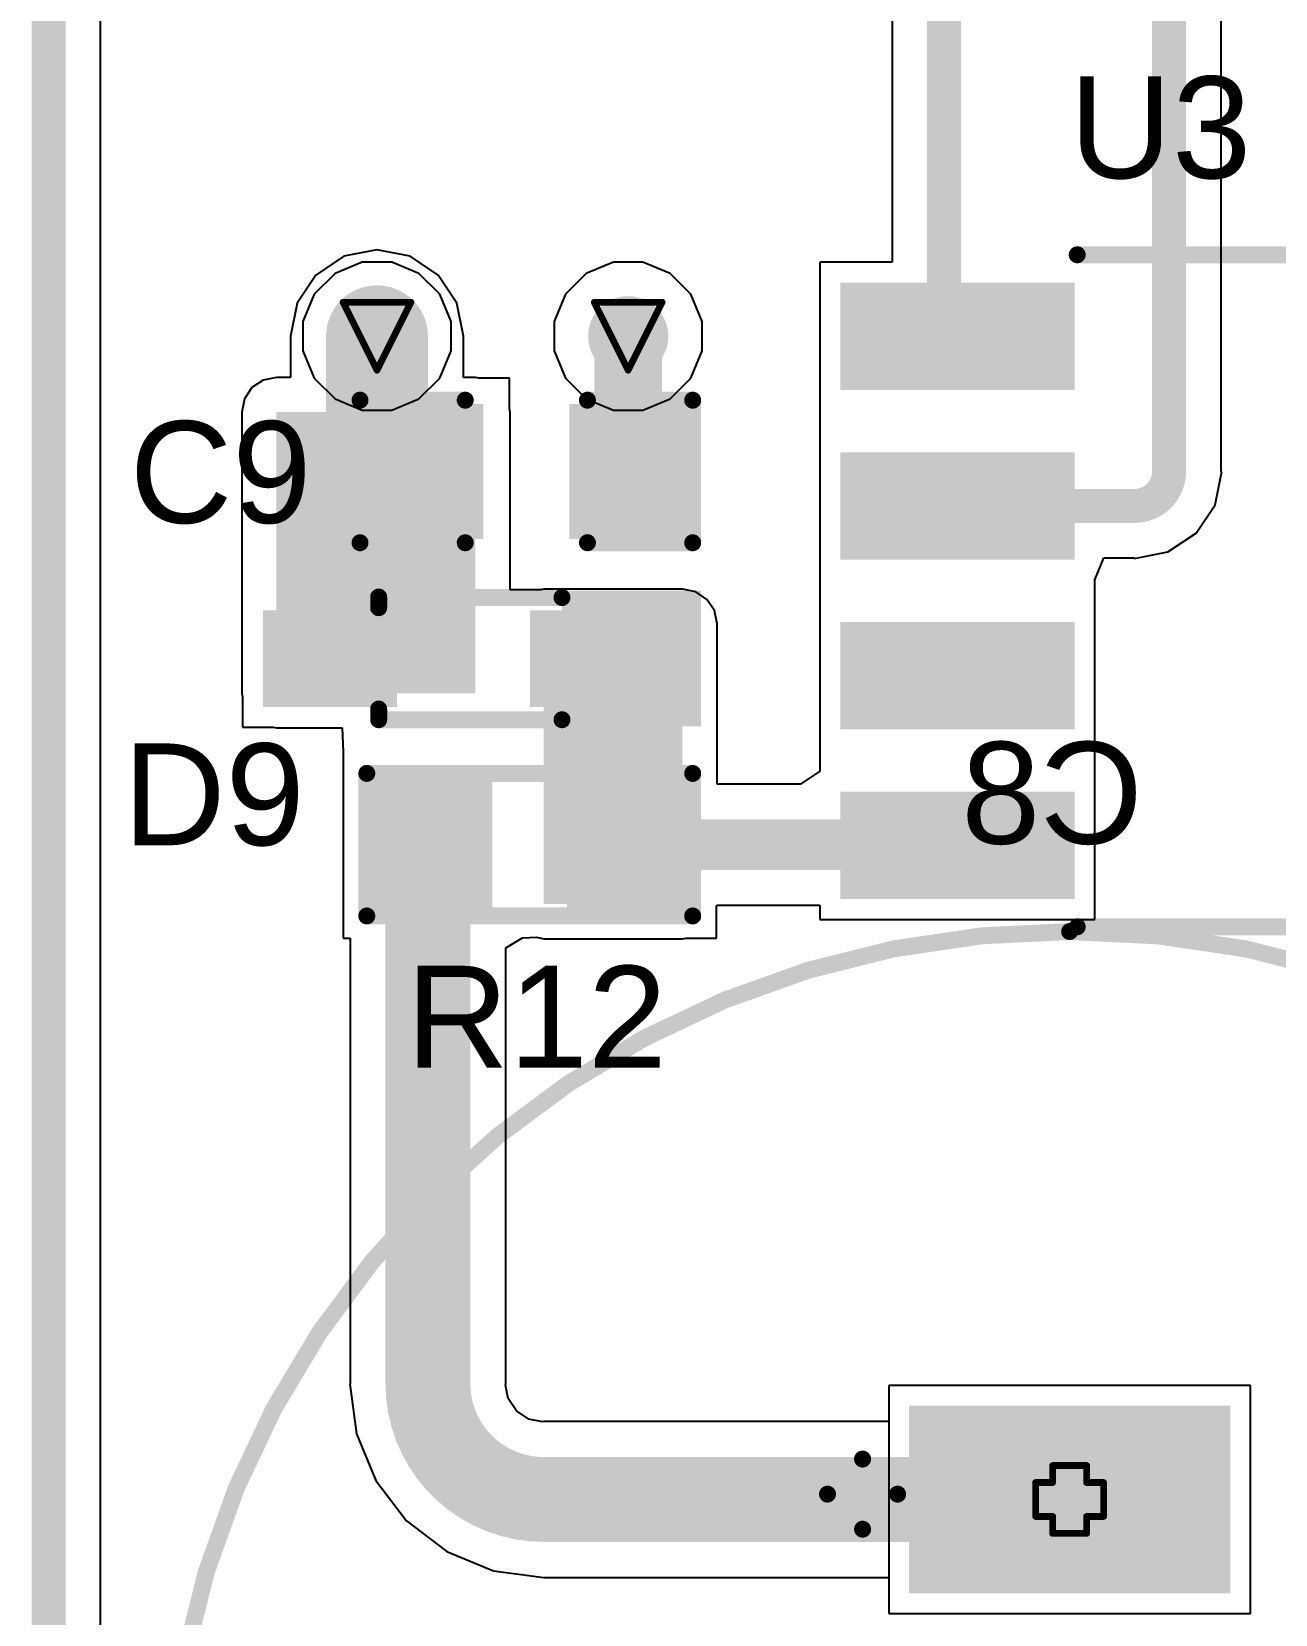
# Model space of a CAD drawing. Header units: inches. Extents: x 0 to 12.2, y 0 to 7.
# Drawn here: x -0.005 to 0.3614, y 1.5449 to 2.0112 of the extents above; entities that cross this region are included whole.
import ezdxf

# ---------------------------------------------------------------- set-up
doc = ezdxf.new("R2010")
doc.units = ezdxf.units.IN
doc.header["$MEASUREMENT"] = 0
for name, color, linetype in [('Board Outline', 216, 'Continuous'), ('Bottom Layer', 5, 'Continuous'), ('Bottom Overlay', 54, 'Continuous'), ('Bottom Solder', 6, 'Continuous'), ('Drill Drawing', 1, 'Continuous'), ('Layer 1', 16, 'Continuous'), ('Layer 2', 76, 'Continuous'), ('Multi-Layer', 9, 'Continuous'), ('Pad Holes', 156, 'Continuous'), ('Top Layer', 1, 'Continuous'), ('Top Overlay', 2, 'Continuous'), ('Top Paste', 8, 'Continuous'), ('Top Solder', 216, 'Continuous'), ('Via Holes', 16, 'Continuous')]:
    doc.layers.add(name, color=color, linetype=linetype)
doc.styles.add('Arial', font='', dxfattribs={"height": 0.2})
doc.styles.get('Arial').set_extended_font_data('Arial')

# ---------------------------------------------------------------- blocks, each defined once
blk = doc.blocks.new('SOIC_8_0_154___3_90___W______26')
at = {"layer": 'Top Layer'}
for points in [[(-0.13681, 0.06319), (-0.13681, 0.08681), (-0.07579, 0.08681), (-0.07579, 0.06319)], [(0.07579, 0.06319), (0.07579, 0.08681), (0.13681, 0.08681), (0.13681, 0.06319)], [(-0.13681, 0.01319), (-0.13681, 0.03681), (-0.07579, 0.03681), (-0.07579, 0.01319)], [(0.07579, 0.01319), (0.07579, 0.03681), (0.13681, 0.03681), (0.13681, 0.01319)], [(-0.13681, -0.03681), (-0.13681, -0.01319), (-0.07579, -0.01319), (-0.07579, -0.03681)], [(0.07579, -0.03681), (0.07579, -0.01319), (0.13681, -0.01319), (0.13681, -0.03681)], [(-0.13681, -0.08681), (-0.13681, -0.06319), (-0.07579, -0.06319), (-0.07579, -0.08681)], [(0.07579, -0.08681), (0.07579, -0.06319), (0.13681, -0.06319), (0.13681, -0.08681)]]:
    blk.add_hatch(color=1, dxfattribs=at).paths.add_polyline_path(points)
at = {"layer": 'Top Overlay'}
blk.add_hatch(color=2, dxfattribs=at).paths.add_polyline_path([(-0.07237, 0.064), (-0.05837, 0.064), (-0.05837, 0.087), (-0.07237, 0.087)])
at = {"layer": 'Top Paste'}
for points in [[(-0.13681, 0.06319), (-0.13681, 0.08681), (-0.07579, 0.08681), (-0.07579, 0.06319)], [(0.07579, 0.06319), (0.07579, 0.08681), (0.13681, 0.08681), (0.13681, 0.06319)], [(-0.13681, 0.01319), (-0.13681, 0.03681), (-0.07579, 0.03681), (-0.07579, 0.01319)], [(0.07579, 0.01319), (0.07579, 0.03681), (0.13681, 0.03681), (0.13681, 0.01319)], [(-0.13681, -0.03681), (-0.13681, -0.01319), (-0.07579, -0.01319), (-0.07579, -0.03681)], [(0.07579, -0.03681), (0.07579, -0.01319), (0.13681, -0.01319), (0.13681, -0.03681)], [(-0.13681, -0.08681), (-0.13681, -0.06319), (-0.07579, -0.06319), (-0.07579, -0.08681)], [(0.07579, -0.08681), (0.07579, -0.06319), (0.13681, -0.06319), (0.13681, -0.08681)]]:
    blk.add_hatch(color=8, dxfattribs=at).paths.add_polyline_path(points)
at = {"layer": 'Top Solder'}
for points in [[(-0.14081, 0.05919), (-0.14081, 0.09081), (-0.07179, 0.09081), (-0.07179, 0.05919)], [(0.07179, 0.05919), (0.07179, 0.09081), (0.14081, 0.09081), (0.14081, 0.05919)], [(-0.14081, 0.00919), (-0.14081, 0.04081), (-0.07179, 0.04081), (-0.07179, 0.00919)], [(0.07179, 0.00919), (0.07179, 0.04081), (0.14081, 0.04081), (0.14081, 0.00919)], [(-0.14081, -0.04081), (-0.14081, -0.00919), (-0.07179, -0.00919), (-0.07179, -0.04081)], [(0.07179, -0.04081), (0.07179, -0.00919), (0.14081, -0.00919), (0.14081, -0.04081)], [(-0.14081, -0.09081), (-0.14081, -0.05919), (-0.07179, -0.05919), (-0.07179, -0.09081)], [(0.07179, -0.09081), (0.07179, -0.05919), (0.14081, -0.05919), (0.14081, -0.09081)]]:
    blk.add_hatch(color=216, dxfattribs=at).paths.add_polyline_path(points)
at = {"layer": 'Top Overlay'}
for points in [[(0.071, 0.099, 0.005, 0.005, 0), (-0.072, 0.099, 0.005, 0.005, 0)], [(-0.14437, 0.076, 0.005, 0.005, 0), (-0.14937, 0.081, 0.005, 0.005, 0)], [(-0.14937, 0.071, 0.005, 0.005, 0), (-0.14937, 0.081, 0.005, 0.005, 0)], [(-0.14437, 0.076, 0.005, 0.005, 0), (-0.14937, 0.071, 0.005, 0.005, 0)], [(0.071, -0.099, 0.005, 0.005, 0), (-0.072, -0.099, 0.005, 0.005, 0)]]:
    blk.add_lwpolyline(points, format="xyseb", dxfattribs=at)
for points in [[(-0.07325, 0.099, 0.0025, 0.0025, 1), (-0.07075, 0.099, 0.0025, 0.0025, 1)], [(0.06975, 0.099, 0.0025, 0.0025, 1), (0.07225, 0.099, 0.0025, 0.0025, 1)], [(-0.15062, 0.081, 0.0025, 0.0025, 1), (-0.14812, 0.081, 0.0025, 0.0025, 1)], [(-0.15062, 0.081, 0.0025, 0.0025, 1), (-0.14812, 0.081, 0.0025, 0.0025, 1)], [(-0.14562, 0.076, 0.0025, 0.0025, 1), (-0.14312, 0.076, 0.0025, 0.0025, 1)], [(-0.14562, 0.076, 0.0025, 0.0025, 1), (-0.14312, 0.076, 0.0025, 0.0025, 1)], [(-0.15062, 0.071, 0.0025, 0.0025, 1), (-0.14812, 0.071, 0.0025, 0.0025, 1)], [(-0.15062, 0.071, 0.0025, 0.0025, 1), (-0.14812, 0.071, 0.0025, 0.0025, 1)], [(-0.07325, -0.099, 0.0025, 0.0025, 1), (-0.07075, -0.099, 0.0025, 0.0025, 1)], [(0.06975, -0.099, 0.0025, 0.0025, 1), (0.07225, -0.099, 0.0025, 0.0025, 1)]]:
    blk.add_lwpolyline(points, format="xyseb", close=True, dxfattribs=at)
blk = doc.blocks.new('R___0603_152')
at = {"layer": 'Top Layer'}
for points in [[(-0.015, 0.0175), (-0.015, -0.0175), (-0.045, -0.0175), (-0.045, 0.0175)], [(0.045, 0.0175), (0.045, -0.0175), (0.015, -0.0175), (0.015, 0.0175)]]:
    blk.add_hatch(color=1, dxfattribs=at).paths.add_polyline_path(points)
at = {"layer": 'Top Paste'}
for points in [[(-0.015, 0.0175), (-0.015, -0.0175), (-0.045, -0.0175), (-0.045, 0.0175)], [(0.045, 0.0175), (0.045, -0.0175), (0.015, -0.0175), (0.015, 0.0175)]]:
    blk.add_hatch(color=8, dxfattribs=at).paths.add_polyline_path(points)
at = {"layer": 'Top Solder'}
for points in [[(-0.011, 0.0215), (-0.011, -0.0215), (-0.049, -0.0215), (-0.049, 0.0215)], [(0.049, 0.0215), (0.049, -0.0215), (0.011, -0.0215), (0.011, 0.0215)]]:
    blk.add_hatch(color=216, dxfattribs=at).paths.add_polyline_path(points)
at = {"layer": 'Top Overlay'}
for points in [[(-0.048, 0.021, 0.005, 0.005, 0), (-0.048, -0.021, 0.005, 0.005, 0)], [(0.048, 0.021, 0.005, 0.005, 0), (-0.048, 0.021, 0.005, 0.005, 0)], [(0.048, 0.021, 0.005, 0.005, 0), (0.048, -0.021, 0.005, 0.005, 0)], [(0.048, -0.021, 0.005, 0.005, 0), (-0.048, -0.021, 0.005, 0.005, 0)]]:
    blk.add_lwpolyline(points, format="xyseb", dxfattribs=at)
for points in [[(-0.04925, 0.021, 0.0025, 0.0025, 1), (-0.04675, 0.021, 0.0025, 0.0025, 1)], [(-0.04925, 0.021, 0.0025, 0.0025, 1), (-0.04675, 0.021, 0.0025, 0.0025, 1)], [(0.04675, 0.021, 0.0025, 0.0025, 1), (0.04925, 0.021, 0.0025, 0.0025, 1)], [(0.04675, 0.021, 0.0025, 0.0025, 1), (0.04925, 0.021, 0.0025, 0.0025, 1)], [(-0.04925, -0.021, 0.0025, 0.0025, 1), (-0.04675, -0.021, 0.0025, 0.0025, 1)], [(-0.04925, -0.021, 0.0025, 0.0025, 1), (-0.04675, -0.021, 0.0025, 0.0025, 1)], [(0.04675, -0.021, 0.0025, 0.0025, 1), (0.04925, -0.021, 0.0025, 0.0025, 1)], [(0.04675, -0.021, 0.0025, 0.0025, 1), (0.04925, -0.021, 0.0025, 0.0025, 1)]]:
    blk.add_lwpolyline(points, format="xyseb", close=True, dxfattribs=at)
blk = doc.blocks.new('SOD_523F_200')
at = {"layer": 'Top Layer'}
for points in [[(-0.05512, 0.01024), (-0.02362, 0.01024), (-0.02362, -0.01024), (-0.05512, -0.01024)], [(0.02362, 0.01024), (0.05512, 0.01024), (0.05512, -0.01024), (0.02362, -0.01024)]]:
    blk.add_hatch(color=1, dxfattribs=at).paths.add_polyline_path(points)
at = {"layer": 'Top Overlay'}
for points in [[(0.029, 0.013), (0.07, 0.013), (0.07, 0.02), (0.029, 0.02)], [(0.059, -0.015), (0.07, -0.015), (0.07, 0.014), (0.059, 0.014)], [(0.029, -0.02), (0.07, -0.02), (0.07, -0.013), (0.029, -0.013)]]:
    blk.add_hatch(color=2, dxfattribs=at).paths.add_polyline_path(points)
at = {"layer": 'Top Paste'}
for points in [[(-0.05512, 0.01024), (-0.02362, 0.01024), (-0.02362, -0.01024), (-0.05512, -0.01024)], [(0.02362, 0.01024), (0.05512, 0.01024), (0.05512, -0.01024), (0.02362, -0.01024)]]:
    blk.add_hatch(color=8, dxfattribs=at).paths.add_polyline_path(points)
at = {"layer": 'Top Solder'}
for points in [[(-0.05912, 0.01424), (-0.01962, 0.01424), (-0.01962, -0.01424), (-0.05912, -0.01424)], [(0.01962, 0.01424), (0.05912, 0.01424), (0.05912, -0.01424), (0.01962, -0.01424)]]:
    blk.add_hatch(color=216, dxfattribs=at).paths.add_polyline_path(points)
at = {"layer": 'Top Overlay'}
for points in [[(-0.025, 0.015, 0.005, 0.005, 0), (-0.025, 0.01815, 0.005, 0.005, 0)], [(-0.025, 0.018, 0.005, 0.005, 0), (0.029, 0.018, 0.005, 0.005, 0)], [(-0.025, -0.018, 0.005, 0.005, 0), (-0.025, -0.01485, 0.005, 0.005, 0)], [(-0.025, -0.018, 0.005, 0.005, 0), (0.029, -0.018, 0.005, 0.005, 0)]]:
    blk.add_lwpolyline(points, format="xyseb", dxfattribs=at)
for points in [[(-0.02625, 0.01815, 0.0025, 0.0025, 1), (-0.02375, 0.01815, 0.0025, 0.0025, 1)], [(-0.02625, 0.018, 0.0025, 0.0025, 1), (-0.02375, 0.018, 0.0025, 0.0025, 1)], [(0.02775, 0.018, 0.0025, 0.0025, 1), (0.03025, 0.018, 0.0025, 0.0025, 1)], [(-0.02625, 0.015, 0.0025, 0.0025, 1), (-0.02375, 0.015, 0.0025, 0.0025, 1)], [(-0.02625, -0.01485, 0.0025, 0.0025, 1), (-0.02375, -0.01485, 0.0025, 0.0025, 1)], [(-0.02625, -0.018, 0.0025, 0.0025, 1), (-0.02375, -0.018, 0.0025, 0.0025, 1)], [(-0.02625, -0.018, 0.0025, 0.0025, 1), (-0.02375, -0.018, 0.0025, 0.0025, 1)], [(0.02775, -0.018, 0.0025, 0.0025, 1), (0.03025, -0.018, 0.0025, 0.0025, 1)]]:
    blk.add_lwpolyline(points, format="xyseb", close=True, dxfattribs=at)
blk = doc.blocks.new('C___0603_345')
at = {"layer": 'Top Layer'}
for points in [[(-0.015, 0.0175), (-0.015, -0.0175), (-0.045, -0.0175), (-0.045, 0.0175)], [(0.045, 0.0175), (0.045, -0.0175), (0.015, -0.0175), (0.015, 0.0175)]]:
    blk.add_hatch(color=1, dxfattribs=at).paths.add_polyline_path(points)
at = {"layer": 'Top Paste'}
for points in [[(-0.015, 0.0175), (-0.015, -0.0175), (-0.045, -0.0175), (-0.045, 0.0175)], [(0.045, 0.0175), (0.045, -0.0175), (0.015, -0.0175), (0.015, 0.0175)]]:
    blk.add_hatch(color=8, dxfattribs=at).paths.add_polyline_path(points)
at = {"layer": 'Top Solder'}
for points in [[(-0.01264, 0.01986), (-0.01264, -0.01986), (-0.04736, -0.01986), (-0.04736, 0.01986)], [(0.04736, 0.01986), (0.04736, -0.01986), (0.01264, -0.01986), (0.01264, 0.01986)]]:
    blk.add_hatch(color=216, dxfattribs=at).paths.add_polyline_path(points)
at = {"layer": 'Top Overlay'}
for points in [[(-0.049, 0.021, 0.005, 0.005, 0), (-0.049, -0.021, 0.005, 0.005, 0)], [(-0.018, 0.021, 0.005, 0.005, 0), (-0.049, 0.021, 0.005, 0.005, 0)], [(0.049, 0.021, 0.005, 0.005, 0), (0.018, 0.021, 0.005, 0.005, 0)], [(0.049, 0.021, 0.005, 0.005, 0), (0.049, -0.021, 0.005, 0.005, 0)], [(-0.018, -0.021, 0.005, 0.005, 0), (-0.049, -0.021, 0.005, 0.005, 0)], [(0.049, -0.021, 0.005, 0.005, 0), (0.018, -0.021, 0.005, 0.005, 0)]]:
    blk.add_lwpolyline(points, format="xyseb", dxfattribs=at)
for points in [[(-0.05025, 0.021, 0.0025, 0.0025, 1), (-0.04775, 0.021, 0.0025, 0.0025, 1)], [(-0.05025, 0.021, 0.0025, 0.0025, 1), (-0.04775, 0.021, 0.0025, 0.0025, 1)], [(-0.01925, 0.021, 0.0025, 0.0025, 1), (-0.01675, 0.021, 0.0025, 0.0025, 1)], [(0.01675, 0.021, 0.0025, 0.0025, 1), (0.01925, 0.021, 0.0025, 0.0025, 1)], [(0.04775, 0.021, 0.0025, 0.0025, 1), (0.05025, 0.021, 0.0025, 0.0025, 1)], [(0.04775, 0.021, 0.0025, 0.0025, 1), (0.05025, 0.021, 0.0025, 0.0025, 1)], [(-0.05025, -0.021, 0.0025, 0.0025, 1), (-0.04775, -0.021, 0.0025, 0.0025, 1)], [(-0.05025, -0.021, 0.0025, 0.0025, 1), (-0.04775, -0.021, 0.0025, 0.0025, 1)], [(-0.01925, -0.021, 0.0025, 0.0025, 1), (-0.01675, -0.021, 0.0025, 0.0025, 1)], [(0.01675, -0.021, 0.0025, 0.0025, 1), (0.01925, -0.021, 0.0025, 0.0025, 1)], [(0.04775, -0.021, 0.0025, 0.0025, 1), (0.05025, -0.021, 0.0025, 0.0025, 1)], [(0.04775, -0.021, 0.0025, 0.0025, 1), (0.05025, -0.021, 0.0025, 0.0025, 1)]]:
    blk.add_lwpolyline(points, format="xyseb", close=True, dxfattribs=at)
blk = doc.blocks.new('SC_EB_5R5_474_M_B_346')
at = {"layer": 'Bottom Layer'}
blk.add_hatch(color=5, dxfattribs=at).paths.add_polyline_path([(-0.12205, 0.04331), (-0.0748, 0.04331), (-0.0748, -0.04331), (-0.12205, -0.04331)])
at = {"layer": 'Bottom Solder'}
blk.add_hatch(color=6, dxfattribs=at).paths.add_polyline_path([(-0.12605, 0.04731), (-0.0708, 0.04731), (-0.0708, -0.04731), (-0.12605, -0.04731)])
at = {"layer": 'Layer 1'}
blk.add_hatch(color=16, dxfattribs=at).paths.add_polyline_path([(-0.12205, 0.04331), (-0.0748, 0.04331), (-0.0748, -0.04331), (-0.12205, -0.04331)])
at = {"layer": 'Layer 2'}
blk.add_hatch(color=76, dxfattribs=at).paths.add_polyline_path([(-0.12205, 0.04331), (-0.0748, 0.04331), (-0.0748, -0.04331), (-0.12205, -0.04331)])
at = {"layer": 'Multi-Layer'}
blk.add_hatch(color=9, dxfattribs=at).paths.add_polyline_path([(-0.12205, 0.04331), (-0.0748, 0.04331), (-0.0748, -0.04331), (-0.12205, -0.04331)])
at = {"layer": 'Pad Holes'}
blk.add_hatch(color=7, dxfattribs=at).paths.add_polyline_path([(-0.08661, 0.02756), (-0.08661, -0.02756), (-0.11024, -0.02756), (-0.11024, 0.02756)])
at = {"layer": 'Top Layer'}
blk.add_hatch(color=1, dxfattribs=at).paths.add_polyline_path([(-0.12205, 0.04331), (-0.0748, 0.04331), (-0.0748, -0.04331), (-0.12205, -0.04331)])
at = {"layer": 'Top Solder'}
blk.add_hatch(color=216, dxfattribs=at).paths.add_polyline_path([(-0.12605, 0.04731), (-0.0708, 0.04731), (-0.0708, -0.04731), (-0.12605, -0.04731)])
at = {"layer": 'Bottom Overlay'}
for points in [[(0.26575, 0, 0.005, 0.005, 1), (-0.26575, 0, 0.005, 0.005, 1)], [(-0.267, 0, 0.0025, 0.0025, 1), (-0.2645, 0, 0.0025, 0.0025, 1)], [(-0.10125, -0.05067, 0.0025, 0.0025, 1), (-0.09875, -0.05067, 0.0025, 0.0025, 1)], [(-0.11158, -0.061, 0.0025, 0.0025, 1), (-0.10908, -0.061, 0.0025, 0.0025, 1)], [(-0.09092, -0.061, 0.0025, 0.0025, 1), (-0.08842, -0.061, 0.0025, 0.0025, 1)], [(-0.10125, -0.07133, 0.0025, 0.0025, 1), (-0.09875, -0.07133, 0.0025, 0.0025, 1)]]:
    blk.add_lwpolyline(points, format="xyseb", close=True, dxfattribs=at)
for points in [[(-0.1, -0.07133, 0.005, 0.005, 0), (-0.1, -0.05067, 0.005, 0.005, 0)], [(-0.08967, -0.061, 0.005, 0.005, 0), (-0.11033, -0.061, 0.005, 0.005, 0)]]:
    blk.add_lwpolyline(points, format="xyseb", dxfattribs=at)

msp = doc.modelspace()

# ---------------------------------------------------------------- hatches: boundary and pattern name
at = {"layer": 'Bottom Layer'}
h = msp.add_hatch(color=5, dxfattribs=at)
edge = h.paths.add_edge_path()
edge.add_arc((0.09673, 1.92146), 0.01181, 0, 360)
h = msp.add_hatch(color=5, dxfattribs=at)
edge = h.paths.add_edge_path()
edge.add_arc((0.17073, 1.92146), 0.01181, 0, 360)
at = {"layer": 'Layer 1'}
h = msp.add_hatch(color=16, dxfattribs=at)
edge = h.paths.add_edge_path()
edge.add_arc((0.09673, 1.92146), 0.01181, 0, 360)
h = msp.add_hatch(color=16, dxfattribs=at)
edge = h.paths.add_edge_path()
edge.add_arc((0.17073, 1.92146), 0.01181, 0, 360)
at = {"layer": 'Layer 2'}
h = msp.add_hatch(color=76, dxfattribs=at)
edge = h.paths.add_edge_path()
edge.add_arc((0.09673, 1.92146), 0.01181, 0, 360)
h = msp.add_hatch(color=76, dxfattribs=at)
edge = h.paths.add_edge_path()
edge.add_arc((0.17073, 1.92146), 0.01181, 0, 360)
at = {"layer": 'Top Layer'}
h = msp.add_hatch(color=1, dxfattribs=at)
edge = h.paths.add_edge_path()
edge.add_arc((0.09673, 1.92146), 0.01181, 0, 360)
h = msp.add_hatch(color=1, dxfattribs=at)
edge = h.paths.add_edge_path()
edge.add_arc((0.17073, 1.92146), 0.01181, 0, 360)
for points in [[(0.06711, 1.81624), (0.12573, 1.81624), (0.12573, 1.89912), (0.06711, 1.89912)], [(0.14585, 1.75416), (0.18673, 1.75416), (0.18673, 1.83671), (0.14585, 1.83671)]]:
    msp.add_hatch(color=1, dxfattribs=at).paths.add_polyline_path(points)
at = {"layer": 'Via Holes'}
h = msp.add_hatch(color=7, dxfattribs=at)
edge = h.paths.add_edge_path()
edge.add_arc((0.09673, 1.92146), 0.00591, 0, 360)
h = msp.add_hatch(color=7, dxfattribs=at)
edge = h.paths.add_edge_path()
edge.add_arc((0.17073, 1.92146), 0.00591, 0, 360)

# ---------------------------------------------------------------- linework, layer by layer
at = {"layer": 'Board Outline'}
msp.add_lwpolyline([(0, 0, 0.01, 0.01, 0), (0, 4.72441, 0.01, 0.01, 0)], format="xyseb", dxfattribs=at)
at = {"layer": 'Bottom Layer'}
for p, q in [((0.01529, 0.16319), (0.01529, 4.56122)), ((0.08438, 1.93995), (0.07824, 1.93381)), ((0.09239, 1.94327), (0.08438, 1.93995)), ((0.10107, 1.94327), (0.09239, 1.94327)), ((0.10909, 1.93995), (0.10107, 1.94327)), ((0.11522, 1.93381), (0.10909, 1.93995)), ((0.07824, 1.93381), (0.07492, 1.9258)), ((0.11854, 1.9258), (0.11522, 1.93381)), ((0.07492, 1.9258), (0.07492, 1.91712)), ((0.11854, 1.91712), (0.11854, 1.9258)), ((0.07492, 1.91712), (0.07824, 1.9091)), ((0.11522, 1.9091), (0.11854, 1.91712)), ((0.07824, 1.9091), (0.08438, 1.90297)), ((0.10909, 1.90297), (0.11522, 1.9091)), ((0.08438, 1.90297), (0.09239, 1.89965)), ((0.10107, 1.89965), (0.10909, 1.90297)), ((0.09239, 1.89965), (0.10107, 1.89965)), ((0.35409, 1.61236), (0.24747, 1.61236)), ((0.24747, 1.61236), (0.24747, 1.54512)), ((0.35409, 1.54512), (0.35409, 1.61236)), ((0.24747, 1.54512), (0.35409, 1.54512))]:
    msp.add_line(p, q, dxfattribs=at)
at = {"layer": 'Drill Drawing'}
for points in [[(0.08673, 1.93146, 0.002, 0.002, 0), (0.10673, 1.93146, 0.002, 0.002, 0)], [(0.08673, 1.93146, 0.002, 0.002, 0), (0.09673, 1.91146, 0.002, 0.002, 0)], [(0.09673, 1.91146, 0.002, 0.002, 0), (0.10673, 1.93146, 0.002, 0.002, 0)], [(0.16073, 1.93146, 0.002, 0.002, 0), (0.18073, 1.93146, 0.002, 0.002, 0)], [(0.16073, 1.93146, 0.002, 0.002, 0), (0.17073, 1.91146, 0.002, 0.002, 0)], [(0.17073, 1.91146, 0.002, 0.002, 0), (0.18073, 1.93146, 0.002, 0.002, 0)], [(0.29578, 1.58374, 0.002, 0.002, 0), (0.29578, 1.58874, 0.002, 0.002, 0)], [(0.29578, 1.58874, 0.002, 0.002, 0), (0.30578, 1.58874, 0.002, 0.002, 0)], [(0.30578, 1.58374, 0.002, 0.002, 0), (0.30578, 1.58874, 0.002, 0.002, 0)], [(0.29078, 1.57374, 0.002, 0.002, 0), (0.29078, 1.58374, 0.002, 0.002, 0)], [(0.29078, 1.58374, 0.002, 0.002, 0), (0.29578, 1.58374, 0.002, 0.002, 0)], [(0.30578, 1.58374, 0.002, 0.002, 0), (0.31078, 1.58374, 0.002, 0.002, 0)], [(0.31078, 1.57374, 0.002, 0.002, 0), (0.31078, 1.58374, 0.002, 0.002, 0)], [(0.29078, 1.57374, 0.002, 0.002, 0), (0.29578, 1.57374, 0.002, 0.002, 0)], [(0.29578, 1.56874, 0.002, 0.002, 0), (0.29578, 1.57374, 0.002, 0.002, 0)], [(0.30578, 1.57374, 0.002, 0.002, 0), (0.31078, 1.57374, 0.002, 0.002, 0)], [(0.30578, 1.56874, 0.002, 0.002, 0), (0.30578, 1.57374, 0.002, 0.002, 0)], [(0.29578, 1.56874, 0.002, 0.002, 0), (0.30578, 1.56874, 0.002, 0.002, 0)]]:
    msp.add_lwpolyline(points, format="xyseb", dxfattribs=at)
for points in [[(0.08623, 1.93146, 0.001, 0.001, 1), (0.08723, 1.93146, 0.001, 0.001, 1)], [(0.08623, 1.93146, 0.001, 0.001, 1), (0.08723, 1.93146, 0.001, 0.001, 1)], [(0.10623, 1.93146, 0.001, 0.001, 1), (0.10723, 1.93146, 0.001, 0.001, 1)], [(0.10623, 1.93146, 0.001, 0.001, 1), (0.10723, 1.93146, 0.001, 0.001, 1)], [(0.16023, 1.93146, 0.001, 0.001, 1), (0.16123, 1.93146, 0.001, 0.001, 1)], [(0.16023, 1.93146, 0.001, 0.001, 1), (0.16123, 1.93146, 0.001, 0.001, 1)], [(0.18023, 1.93146, 0.001, 0.001, 1), (0.18123, 1.93146, 0.001, 0.001, 1)], [(0.18023, 1.93146, 0.001, 0.001, 1), (0.18123, 1.93146, 0.001, 0.001, 1)], [(0.09623, 1.91146, 0.001, 0.001, 1), (0.09723, 1.91146, 0.001, 0.001, 1)], [(0.09623, 1.91146, 0.001, 0.001, 1), (0.09723, 1.91146, 0.001, 0.001, 1)], [(0.17023, 1.91146, 0.001, 0.001, 1), (0.17123, 1.91146, 0.001, 0.001, 1)], [(0.17023, 1.91146, 0.001, 0.001, 1), (0.17123, 1.91146, 0.001, 0.001, 1)], [(0.29528, 1.58874, 0.001, 0.001, 1), (0.29628, 1.58874, 0.001, 0.001, 1)], [(0.29528, 1.58874, 0.001, 0.001, 1), (0.29628, 1.58874, 0.001, 0.001, 1)], [(0.30528, 1.58874, 0.001, 0.001, 1), (0.30628, 1.58874, 0.001, 0.001, 1)], [(0.30528, 1.58874, 0.001, 0.001, 1), (0.30628, 1.58874, 0.001, 0.001, 1)], [(0.29028, 1.58374, 0.001, 0.001, 1), (0.29128, 1.58374, 0.001, 0.001, 1)], [(0.29028, 1.58374, 0.001, 0.001, 1), (0.29128, 1.58374, 0.001, 0.001, 1)], [(0.29528, 1.58374, 0.001, 0.001, 1), (0.29628, 1.58374, 0.001, 0.001, 1)], [(0.29528, 1.58374, 0.001, 0.001, 1), (0.29628, 1.58374, 0.001, 0.001, 1)], [(0.30528, 1.58374, 0.001, 0.001, 1), (0.30628, 1.58374, 0.001, 0.001, 1)], [(0.30528, 1.58374, 0.001, 0.001, 1), (0.30628, 1.58374, 0.001, 0.001, 1)], [(0.31028, 1.58374, 0.001, 0.001, 1), (0.31128, 1.58374, 0.001, 0.001, 1)], [(0.31028, 1.58374, 0.001, 0.001, 1), (0.31128, 1.58374, 0.001, 0.001, 1)], [(0.29028, 1.57374, 0.001, 0.001, 1), (0.29128, 1.57374, 0.001, 0.001, 1)], [(0.29028, 1.57374, 0.001, 0.001, 1), (0.29128, 1.57374, 0.001, 0.001, 1)], [(0.29528, 1.57374, 0.001, 0.001, 1), (0.29628, 1.57374, 0.001, 0.001, 1)], [(0.29528, 1.57374, 0.001, 0.001, 1), (0.29628, 1.57374, 0.001, 0.001, 1)], [(0.30528, 1.57374, 0.001, 0.001, 1), (0.30628, 1.57374, 0.001, 0.001, 1)], [(0.30528, 1.57374, 0.001, 0.001, 1), (0.30628, 1.57374, 0.001, 0.001, 1)], [(0.31028, 1.57374, 0.001, 0.001, 1), (0.31128, 1.57374, 0.001, 0.001, 1)], [(0.31028, 1.57374, 0.001, 0.001, 1), (0.31128, 1.57374, 0.001, 0.001, 1)], [(0.29528, 1.56874, 0.001, 0.001, 1), (0.29628, 1.56874, 0.001, 0.001, 1)], [(0.29528, 1.56874, 0.001, 0.001, 1), (0.29628, 1.56874, 0.001, 0.001, 1)], [(0.30528, 1.56874, 0.001, 0.001, 1), (0.30628, 1.56874, 0.001, 0.001, 1)], [(0.30528, 1.56874, 0.001, 0.001, 1), (0.30628, 1.56874, 0.001, 0.001, 1)]]:
    msp.add_lwpolyline(points, format="xyseb", close=True, dxfattribs=at)
at = {"layer": 'Layer 1'}
for p, q in [((0.01529, 0.16319), (0.01529, 4.56122)), ((0.08438, 1.93995), (0.07824, 1.93381)), ((0.09239, 1.94327), (0.08438, 1.93995)), ((0.10107, 1.94327), (0.09239, 1.94327)), ((0.10909, 1.93995), (0.10107, 1.94327)), ((0.11522, 1.93381), (0.10909, 1.93995)), ((0.07824, 1.93381), (0.07492, 1.9258)), ((0.11854, 1.9258), (0.11522, 1.93381)), ((0.07492, 1.9258), (0.07492, 1.91712)), ((0.11854, 1.91712), (0.11854, 1.9258)), ((0.07492, 1.91712), (0.07824, 1.9091)), ((0.11522, 1.9091), (0.11854, 1.91712)), ((0.07824, 1.9091), (0.08438, 1.90297)), ((0.10909, 1.90297), (0.11522, 1.9091)), ((0.08438, 1.90297), (0.09239, 1.89965)), ((0.10107, 1.89965), (0.10909, 1.90297)), ((0.09239, 1.89965), (0.10107, 1.89965)), ((0.35409, 1.61236), (0.24747, 1.61236)), ((0.24747, 1.61236), (0.24747, 1.54512)), ((0.35409, 1.54512), (0.35409, 1.61236)), ((0.24747, 1.54512), (0.35409, 1.54512))]:
    msp.add_line(p, q, dxfattribs=at)
at = {"layer": 'Layer 2'}
for p, q in [((0.01529, 0.16319), (0.01529, 3.62563)), ((0.15838, 1.93995), (0.15224, 1.93381)), ((0.16639, 1.94327), (0.15838, 1.93995)), ((0.17507, 1.94327), (0.16639, 1.94327)), ((0.18309, 1.93995), (0.17507, 1.94327)), ((0.18922, 1.93381), (0.18309, 1.93995)), ((0.15224, 1.93381), (0.14892, 1.9258)), ((0.19254, 1.9258), (0.18922, 1.93381)), ((0.14892, 1.9258), (0.14892, 1.91712)), ((0.19254, 1.91712), (0.19254, 1.9258)), ((0.14892, 1.91712), (0.15224, 1.9091)), ((0.18922, 1.9091), (0.19254, 1.91712)), ((0.15224, 1.9091), (0.15838, 1.90297)), ((0.18309, 1.90297), (0.18922, 1.9091)), ((0.15838, 1.90297), (0.16639, 1.89965)), ((0.17507, 1.89965), (0.18309, 1.90297)), ((0.16639, 1.89965), (0.17507, 1.89965)), ((0.35409, 1.61236), (0.24747, 1.61236)), ((0.24747, 1.61236), (0.24747, 1.54512)), ((0.35409, 1.54512), (0.35409, 1.61236)), ((0.24747, 1.54512), (0.35409, 1.54512))]:
    msp.add_line(p, q, dxfattribs=at)
at = {"layer": 'Top Layer'}
for p, q in [((0.01529, 0.16319), (0.01529, 4.56122)), ((0.34537, 1.88162), (0.34537, 2.08732)), ((0.24848, 2.06087), (0.24848, 1.94327)), ((0.08698, 1.94501), (0.07871, 1.93948)), ((0.09673, 1.94695), (0.08698, 1.94501)), ((0.10649, 1.94501), (0.09673, 1.94695)), ((0.11475, 1.93948), (0.10649, 1.94501)), ((0.24848, 1.94327), (0.2272, 1.94327)), ((0.2272, 1.94327), (0.2272, 1.89965)), ((0.07871, 1.93948), (0.07318, 1.93121)), ((0.12028, 1.93121), (0.11475, 1.93948)), ((0.07318, 1.93121), (0.07124, 1.92146)), ((0.12222, 1.92146), (0.12028, 1.93121)), ((0.07124, 1.92146), (0.07124, 1.90932)), ((0.12222, 1.90932), (0.12222, 1.92146)), ((0.06321, 1.90854), (0.0599, 1.90633)), ((0.06711, 1.90932), (0.06321, 1.90854)), ((0.07124, 1.90932), (0.06711, 1.90932)), ((0.12573, 1.90932), (0.12222, 1.90932)), ((0.12672, 1.90912), (0.12573, 1.90932)), ((0.13573, 1.90912), (0.12672, 1.90912)), ((0.13573, 1.90011), (0.13573, 1.90912)), ((0.05769, 1.90303), (0.05692, 1.89912)), ((0.0599, 1.90633), (0.05769, 1.90303)), ((0.05692, 1.89912), (0.05692, 1.81624)), ((0.13593, 1.89912), (0.13573, 1.90011)), ((0.13593, 1.84671), (0.13593, 1.89912)), ((0.2272, 1.89965), (0.2272, 1.89965)), ((0.2272, 1.89965), (0.2272, 1.89327)), ((0.2272, 1.89327), (0.2272, 1.89327)), ((0.2272, 1.89327), (0.2272, 1.85027)), ((0.34362, 1.8718), (0.34557, 1.88162)), ((0.34557, 1.88162), (0.34537, 1.88162)), ((0.33805, 1.86348), (0.34362, 1.8718)), ((0.32973, 1.85792), (0.33805, 1.86348)), ((0.30823, 1.84965), (0.31089, 1.85616)), ((0.31089, 1.85616), (0.31991, 1.85616)), ((0.31991, 1.85597), (0.32973, 1.85792)), ((0.31991, 1.85616), (0.31991, 1.85597)), ((0.14487, 1.84671), (0.13593, 1.84671)), ((0.14585, 1.84691), (0.14487, 1.84671)), ((0.18673, 1.84691), (0.14585, 1.84691)), ((0.19063, 1.84613), (0.18673, 1.84691)), ((0.2272, 1.85027), (0.2272, 1.84965)), ((0.2272, 1.84965), (0.2272, 1.84327)), ((0.30823, 1.84327), (0.30823, 1.84965)), ((0.19394, 1.84392), (0.19063, 1.84613)), ((0.19615, 1.84062), (0.19394, 1.84392)), ((0.2272, 1.84327), (0.2272, 1.84265)), ((0.2272, 1.84265), (0.2272, 1.80027)), ((0.30823, 1.84265), (0.30823, 1.84327)), ((0.30823, 1.80027), (0.30823, 1.84265)), ((0.19693, 1.83671), (0.19615, 1.84062)), ((0.19693, 1.7895), (0.19693, 1.83671)), ((0.05692, 1.81624), (0.05711, 1.81526)), ((0.05711, 1.81526), (0.05711, 1.80624)), ((0.05711, 1.80624), (0.06613, 1.80624)), ((0.06613, 1.80624), (0.06711, 1.80605)), ((0.06711, 1.80605), (0.08647, 1.80605)), ((0.08647, 1.80605), (0.08673, 1.79916)), ((0.2272, 1.80027), (0.2272, 1.79965)), ((0.30823, 1.79965), (0.30823, 1.80027)), ((0.08673, 1.79916), (0.08673, 1.79916)), ((0.08673, 1.79916), (0.08673, 1.74416)), ((0.2272, 1.79965), (0.2272, 1.79327)), ((0.30823, 1.79327), (0.30823, 1.79965)), ((0.2272, 1.79327), (0.22151, 1.7895)), ((0.30823, 1.79265), (0.30823, 1.79327)), ((0.30823, 1.74965), (0.30823, 1.79265)), ((0.22151, 1.7895), (0.19693, 1.7895)), ((0.19673, 1.75317), (0.19686, 1.75381)), ((0.19686, 1.75381), (0.2272, 1.75381)), ((0.2272, 1.75381), (0.2272, 1.74965)), ((0.19673, 1.74416), (0.19673, 1.75317)), ((0.2272, 1.74965), (0.30823, 1.74965)), ((0.08673, 1.74416), (0.08879, 1.74416)), ((0.08879, 1.74416), (0.08879, 1.61286)), ((0.13467, 1.74125), (0.13963, 1.74425)), ((0.13963, 1.74425), (0.14373, 1.74438)), ((0.14373, 1.74438), (0.14585, 1.74396)), ((0.14585, 1.74396), (0.18673, 1.74396)), ((0.18673, 1.74396), (0.18772, 1.74416)), ((0.18772, 1.74416), (0.19673, 1.74416)), ((0.13467, 1.61286), (0.13467, 1.74125)), ((0.08879, 1.61286), (0.08874, 1.61286)), ((0.08874, 1.61286), (0.09069, 1.59808)), ((0.13459, 1.61247), (0.13467, 1.61286)), ((0.13538, 1.60852), (0.13459, 1.61247)), ((0.35409, 1.61236), (0.24747, 1.61236)), ((0.24747, 1.61236), (0.24747, 1.60168)), ((0.35409, 1.54512), (0.35409, 1.61236)), ((0.13783, 1.60485), (0.13538, 1.60852)), ((0.14151, 1.60239), (0.13783, 1.60485)), ((0.14545, 1.6016), (0.14151, 1.60239)), ((0.14585, 1.60168), (0.14545, 1.6016)), ((0.24747, 1.60168), (0.14585, 1.60168)), ((0.09069, 1.59808), (0.09639, 1.58431)), ((0.09639, 1.58431), (0.10547, 1.57248)), ((0.10547, 1.57248), (0.1173, 1.5634)), ((0.1173, 1.5634), (0.13107, 1.5577)), ((0.13107, 1.5577), (0.14585, 1.55575)), ((0.14585, 1.55575), (0.14585, 1.5558)), ((0.14585, 1.5558), (0.24747, 1.5558)), ((0.24747, 1.5558), (0.24747, 1.54512)), ((0.24747, 1.54512), (0.35409, 1.54512))]:
    msp.add_line(p, q, dxfattribs=at)
for points in [[(0.26378, 1.9254, 0.01, 0.01, 0), (0.26378, 2.09843, 0.01, 0.01, 0)], [(0.33008, 1.88162, 0.01, 0.01, 0), (0.33008, 2.08732, 0.01, 0.01, 0)], [(0.09673, 1.88162, 0.03, 0.03, 0), (0.09673, 1.92146, 0.03, 0.03, 0)], [(0.17073, 1.88162, 0.02, 0.02, 0), (0.17073, 1.92146, 0.02, 0.02, 0)], [(0.26772, 1.92146, 0.007, 0.007, -0.414214), (0.26378, 1.9254, 0.007, 0.007, 0)], [(0.33008, 1.88162, 0.01, 0.01, -0.414214), (0.31991, 1.87146, 0.01, 0.01, 0)], [(0.26772, 1.87146, 0.01, 0.01, 0), (0.31991, 1.87146, 0.01, 0.01, 0)], [(0.15573, 1.82061, 0.015, 0.015, -0.414214), (0.1616, 1.82648, 0.015, 0.015, 0)], [(0.15573, 1.77166, 0.015, 0.015, 0), (0.15573, 1.82061, 0.015, 0.015, 0)], [(0.11173, 1.61286, 0.025, 0.025, 0), (0.11173, 1.77166, 0.025, 0.025, 0)], [(0.17173, 1.77166, 0.015, 0.015, 0), (0.26772, 1.77166, 0.015, 0.015, 0)], [(0.26772, 1.77146, 0.015, 0.015, 0), (0.26772, 1.77166, 0.015, 0.015, 0)], [(0.14585, 1.57874, 0.025, 0.025, -0.414214), (0.11173, 1.61286, 0.025, 0.025, 0)], [(0.14585, 1.57874, 0.025, 0.025, 0), (0.30078, 1.57874, 0.025, 0.025, 0)]]:
    msp.add_lwpolyline(points, format="xyseb", dxfattribs=at)
for points in [[(0.08923, 1.92146, 0.015, 0.015, 1), (0.10423, 1.92146, 0.015, 0.015, 1)], [(0.16573, 1.92146, 0.01, 0.01, 1), (0.17573, 1.92146, 0.01, 0.01, 1)], [(0.26128, 1.9254, 0.005, 0.005, 1), (0.26628, 1.9254, 0.005, 0.005, 1)], [(0.26203, 1.9254, 0.0035, 0.0035, 1), (0.26553, 1.9254, 0.0035, 0.0035, 1)], [(0.26597, 1.92146, 0.0035, 0.0035, 1), (0.26947, 1.92146, 0.0035, 0.0035, 1)], [(0.08923, 1.88162, 0.015, 0.015, 1), (0.10423, 1.88162, 0.015, 0.015, 1)], [(0.16573, 1.88162, 0.01, 0.01, 1), (0.17573, 1.88162, 0.01, 0.01, 1)], [(0.32758, 1.88162, 0.005, 0.005, 1), (0.33258, 1.88162, 0.005, 0.005, 1)], [(0.32758, 1.88162, 0.005, 0.005, 1), (0.33258, 1.88162, 0.005, 0.005, 1)], [(0.26522, 1.87146, 0.005, 0.005, 1), (0.27022, 1.87146, 0.005, 0.005, 1)], [(0.31741, 1.87146, 0.005, 0.005, 1), (0.32241, 1.87146, 0.005, 0.005, 1)], [(0.31741, 1.87146, 0.005, 0.005, 1), (0.32241, 1.87146, 0.005, 0.005, 1)], [(0.15785, 1.82648, 0.0075, 0.0075, 1), (0.16535, 1.82648, 0.0075, 0.0075, 1)], [(0.15198, 1.82061, 0.0075, 0.0075, 1), (0.15948, 1.82061, 0.0075, 0.0075, 1)], [(0.15198, 1.82061, 0.0075, 0.0075, 1), (0.15948, 1.82061, 0.0075, 0.0075, 1)], [(0.10548, 1.77166, 0.0125, 0.0125, 1), (0.11798, 1.77166, 0.0125, 0.0125, 1)], [(0.15198, 1.77166, 0.0075, 0.0075, 1), (0.15948, 1.77166, 0.0075, 0.0075, 1)], [(0.16798, 1.77166, 0.0075, 0.0075, 1), (0.17548, 1.77166, 0.0075, 0.0075, 1)], [(0.26397, 1.77166, 0.0075, 0.0075, 1), (0.27147, 1.77166, 0.0075, 0.0075, 1)], [(0.26397, 1.77166, 0.0075, 0.0075, 1), (0.27147, 1.77166, 0.0075, 0.0075, 1)], [(0.26397, 1.77146, 0.0075, 0.0075, 1), (0.27147, 1.77146, 0.0075, 0.0075, 1)], [(0.10548, 1.61286, 0.0125, 0.0125, 1), (0.11798, 1.61286, 0.0125, 0.0125, 1)], [(0.10548, 1.61286, 0.0125, 0.0125, 1), (0.11798, 1.61286, 0.0125, 0.0125, 1)], [(0.1396, 1.57874, 0.0125, 0.0125, 1), (0.1521, 1.57874, 0.0125, 0.0125, 1)], [(0.1396, 1.57874, 0.0125, 0.0125, 1), (0.1521, 1.57874, 0.0125, 0.0125, 1)], [(0.29453, 1.57874, 0.0125, 0.0125, 1), (0.30703, 1.57874, 0.0125, 0.0125, 1)]]:
    msp.add_lwpolyline(points, format="xyseb", close=True, dxfattribs=at)

# ---------------------------------------------------------------- block references
for name, p, rotation in [('SOIC_8_0_154___3_90___W______26', (0.37401, 1.84646), 180), ('C___0603_345', (0.14073, 1.88162), 180), ('R___0603_152', (0.14173, 1.77166), 180), ('SC_EB_5R5_474_M_B_346', (0.30078, 1.48032), 270)]:
    msp.add_blockref(name, p, dxfattribs=dict(rotation=rotation))
msp.add_blockref('SOD_523F_200', (0.12223, 1.82648))

# ---------------------------------------------------------------- texts
at = {"layer": 'Bottom Overlay', "style": 'Arial', "text_generation_flag": 2}
msp.add_text('C8', height=0.03, dxfattribs=at).set_placement((0.32242, 1.77193))
at = {"layer": 'Top Overlay', "style": 'Arial'}
for s, p in [('U3', (0.30071, 1.96801)), ('C9', (0.02387, 1.86644)), ('D9', (0.02187, 1.7715)), ('R12', (0.10528, 1.70598))]:
    msp.add_text(s, height=0.03, dxfattribs=at).set_placement(p)

doc.saveas('drawing.dxf')
